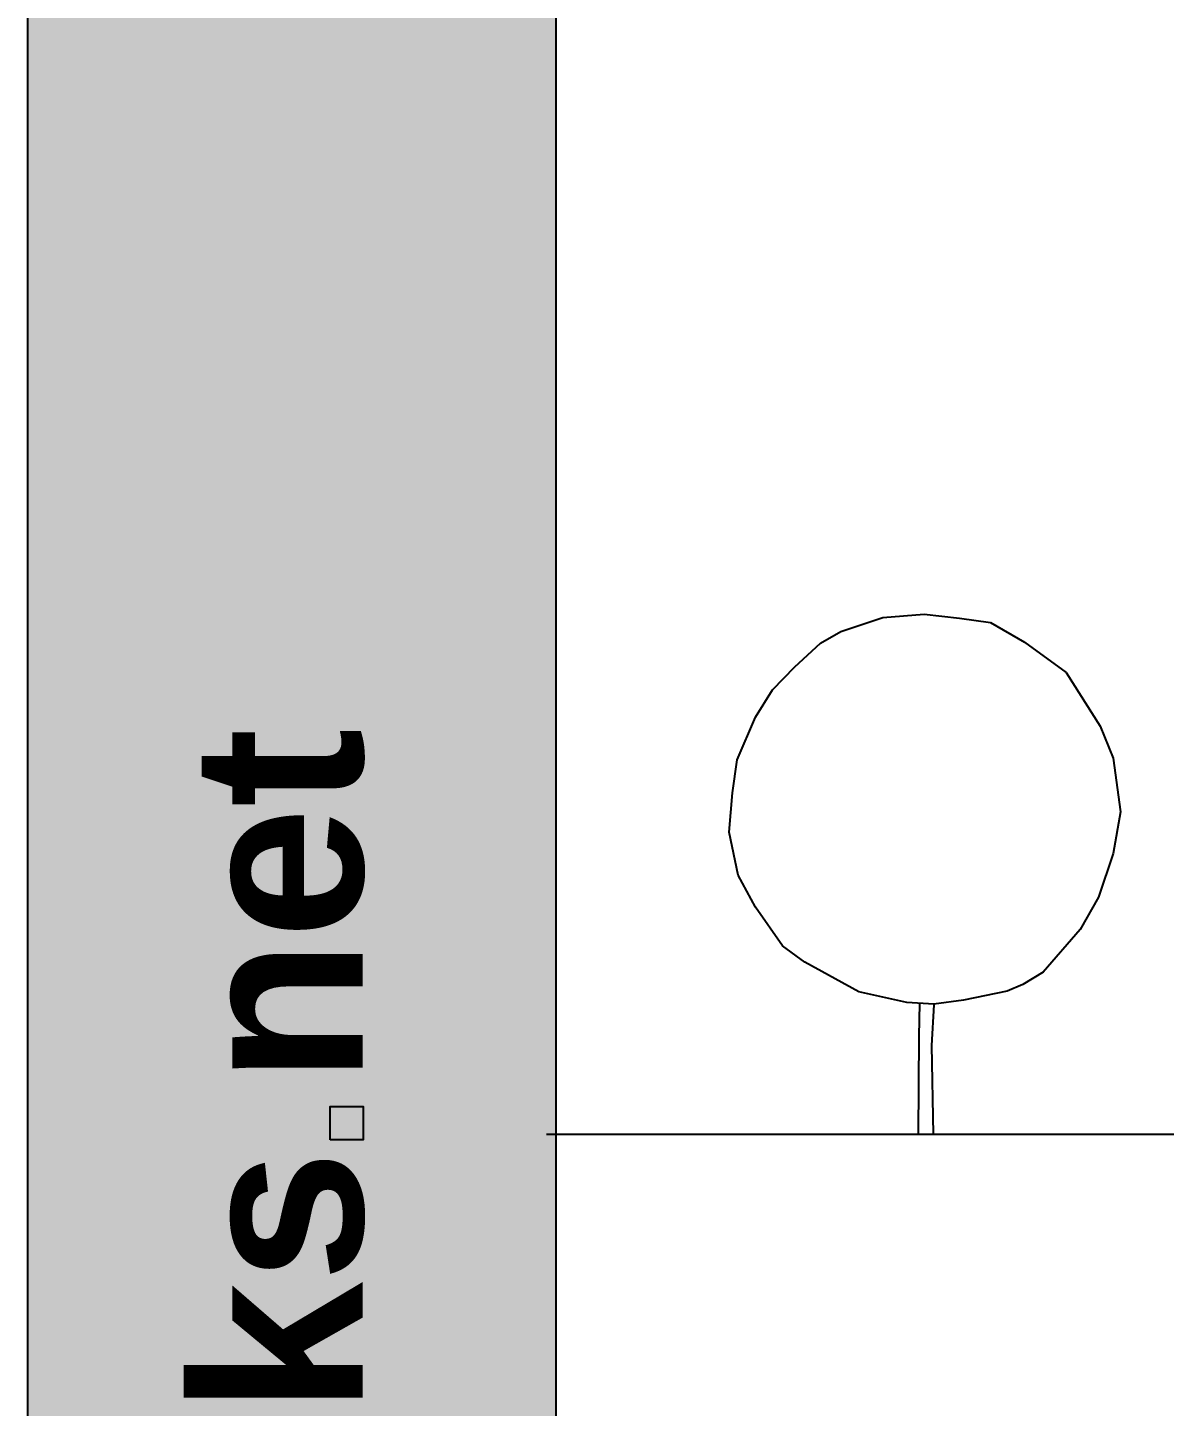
# Model space of a CAD drawing. Header units: millimetres. Extents: x 157249 to 320429, y 217580 to 295459.
# Drawn here: x 157249 to 173300, y 256520 to 275989 of the extents above; entities that cross this region are included whole.
import ezdxf

# ---------------------------------------------------------------- set-up
doc = ezdxf.new("R2010")
doc.units = ezdxf.units.MM
doc.layers.add('www.cad-blocks.net', color=7, linetype='Continuous')
doc.styles.get("Standard").update_dxf_attribs({"font": 'arial.ttf'})

# ---------------------------------------------------------------- blocks, each defined once
blk = doc.blocks.new('A$C38D73977')
for p, q in [((1580, 7098), (2172, 7295)), ((2172, 7295), (2753, 7341)), ((2753, 7341), (3252, 7284)), ((3252, 7284), (3694, 7226)), ((3694, 7226), (4170, 6947)), ((1290, 6935), (1580, 7098)), ((930, 6598), (1290, 6935)), ((4170, 6947), (4762, 6517)), ((616, 6273), (930, 6598)), ((4762, 6517), (5239, 5762)), ((372, 5889), (616, 6273)), ((116, 5285), (372, 5889)), ((5239, 5762), (5424, 5309)), ((47, 4821), (116, 5285)), ((5424, 5309), (5529, 4553)), ((0, 4263), (47, 4821)), ((5529, 4553), (5424, 3961)), ((128, 3659), (0, 4263)), ((5424, 3961), (5215, 3345)), ((372, 3206), (128, 3659)), ((5215, 3345), (4960, 2892)), ((755, 2660), (372, 3206)), ((4960, 2892), (4437, 2288)), ((1069, 2428), (755, 2660)), ((1835, 2009), (1069, 2428)), ((4437, 2288), (4146, 2114)), ((2509, 1858), (1835, 2009)), ((3926, 2021), (3310, 1893)), ((4146, 2114), (3926, 2021)), ((2892, 1835), (2509, 1858)), ((2684, 1382), (2695, 1847)), ((2892, 1824), (2857, 1254)), ((3310, 1893), (2892, 1835)), ((2673, 0), (2684, 1382)), ((2857, 1254), (2880, 0))]:
    blk.add_line(p, q)
blk = doc.blocks.new('FORMAT')
at = {"layer": 'www.cad-blocks.net', "true_color": 0x444444}
blk.add_hatch(color=250, dxfattribs=at).paths.add_polyline_path([(157249, 217580), (164707, 217580), (164707, 295459), (157249, 295459)])
at = {"layer": 'www.cad-blocks.net', "true_color": 0x546d8e}
blk.add_hatch(color=155, dxfattribs=at).paths.add_polyline_path([(161519, 260753), (161519, 260284), (161989, 260284), (161989, 260753)])
at = {"layer": 'www.cad-blocks.net', "color": 250, "true_color": 0x444444}
for p, q in [((157249, 295459), (157249, 217580)), ((164707, 295459), (164707, 217580))]:
    blk.add_line(p, q, dxfattribs=at)
at = {"layer": 'www.cad-blocks.net'}
blk.add_line((164707, 295459), (164707, 217580), dxfattribs=at)
at = {"layer": 'www.cad-blocks.net', "color": 155, "true_color": 0x546d8e}
for p, q in [((164707, 293363), (164707, 218873)), ((164578, 260364), (320429, 260364))]:
    blk.add_line(p, q, dxfattribs=at)
blk.add_lwpolyline([(161519, 260284), (161519, 260753), (161989, 260753), (161989, 260284)], close=True, dxfattribs=at)
at = {"layer": 'www.cad-blocks.net', "insert": (159581, 242810), "char_height": 2400, "attachment_point": 1, "rotation": 90}
blk.add_mtext_dynamic_manual_height_columns('{\\fArial|b1|i0|c0|p34;\\C255;\\c16777215;cad-bl  cks net}', width=33614.95, gutter_width=12.5, heights=[0], dxfattribs=at)

msp = doc.modelspace()

# ---------------------------------------------------------------- block references
msp.add_blockref('A$C38D73977', (167153, 260364))
at = {"layer": 'www.cad-blocks.net'}
msp.add_blockref('FORMAT', (0, 0), dxfattribs=at)

doc.saveas('drawing.dxf')
